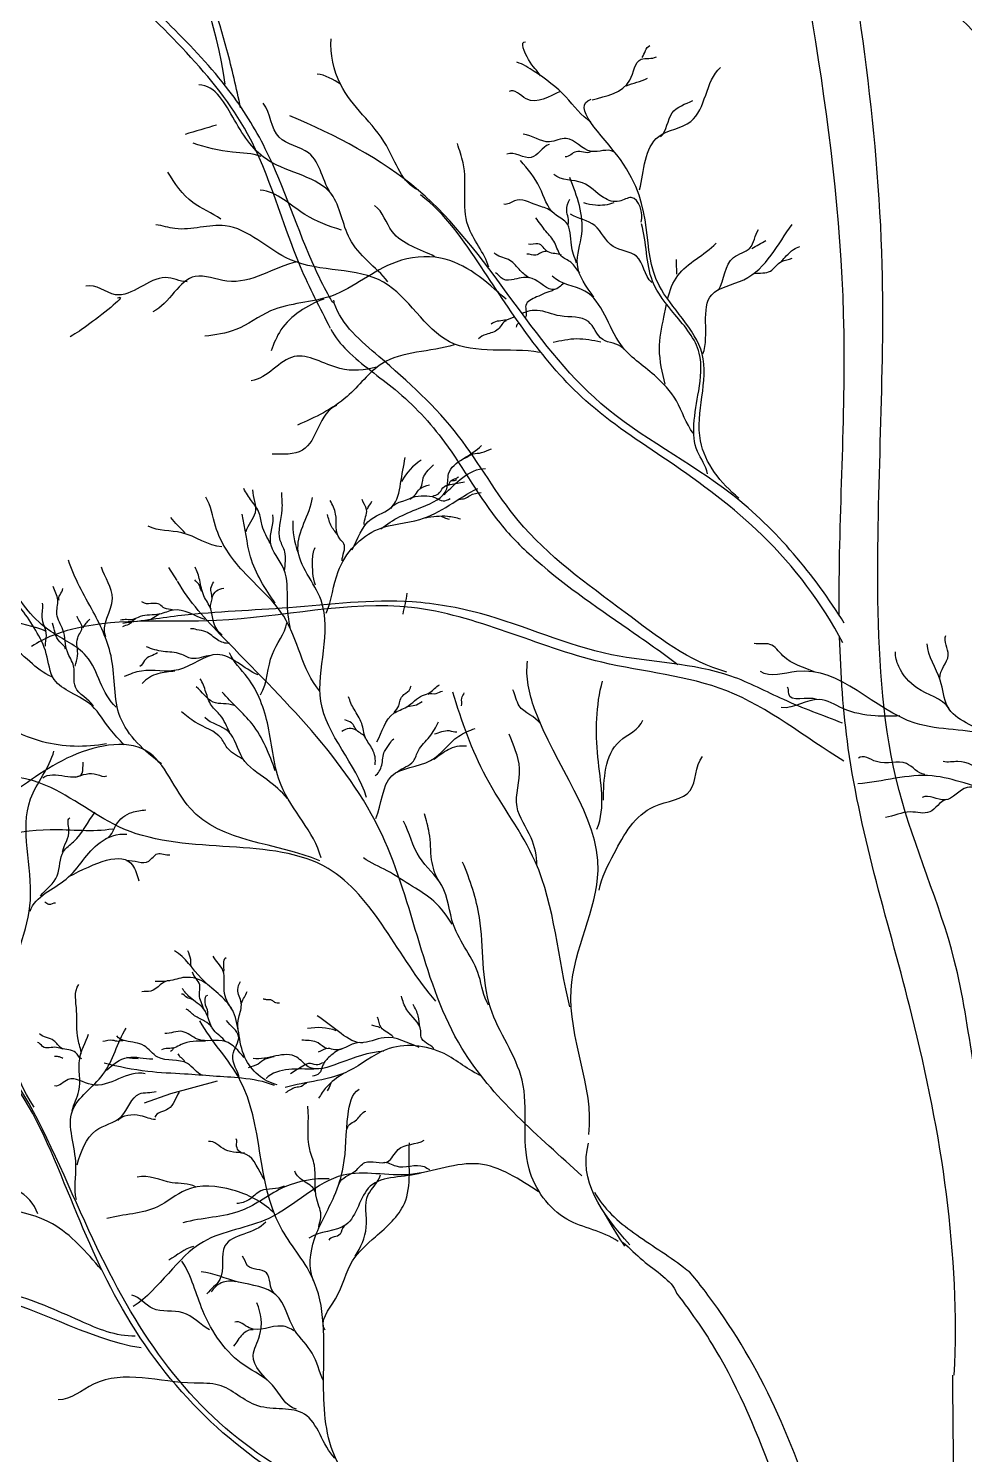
# Model space of a CAD drawing. Header units: millimetres. Extents: x 87938 to 265635, y 330093 to 434310.
# Drawn here: x 186372 to 187852, y 338105 to 340359 of the extents above; entities that cross this region are included whole.
import ezdxf

# ---------------------------------------------------------------- set-up
doc = ezdxf.new("R2010")
doc.units = ezdxf.units.MM

# ---------------------------------------------------------------- blocks, each defined once
blk = doc.blocks.new('A$C62A603CB')
for p, q in [((2963.1, 9873.1), (2972.5, 9868.1)), ((2972.5, 9868.1), (2980.8, 9865.9)), ((2366.7, 9727.6), (2347.5, 9756.5)), ((2307.1, 9639.6), (2292.8, 9636.6)), ((2327.7, 9652.3), (2307.1, 9639.6)), ((2883.5, 9442), (2907.3, 9446.6)), ((2907.3, 9446.6), (2919.8, 9454.2)), ((2351.6, 8568.2), (2291.6, 8547.3)), ((2456.5, 8597), (2351.6, 8568.2)), ((2709.8, 8582.4), (2705.2, 8575.2)), ((2713.3, 8592.5), (2709.8, 8582.4))]:
    blk.add_line(p, q)
for centre, radius, start, end in [((2986.4, 9890.9), 128, 122.3357, 151.9385), ((2806.3, 9853.9), 178.5, 177.3245, 200.4905), ((2684.1, 8589.7), 128, 70.9226, 100.5254)]:
    blk.add_arc(centre, radius, start, end)
for points, start_tangent, end_tangent in [([(2474.8, 10848), (2392.7, 11250.9), (2571, 11721), (2616.4, 12335.3), (2672.2, 12974.4), (2789.8, 13053.5), (2973.3, 13221.6)], (-0.10854, 0.994092), (0.691868, 0.722024)), ([(2713.1, 10296.7), (2645.2, 10435.8), (2525.5, 10736.3), (2223.5, 11085.8), (1933, 11562.6), (1765, 11912.7)], (-0.464863, 0.885383), (-0.946352, 0.323137)), ([(2912, 10609), (2839, 10709.5), (2735.3, 10848), (2714.1, 10951.1)], (-0.92691, 0.375285), (0.060244, 0.998184)), ([(3187.4, 10867.1), (3160.2, 10903.9), (3153.1, 10944.1)], (-0.543595, 0.839347), (0.994626, -0.103533)), ([(3417.1, 10908.9), (3434.3, 10935.5)], (0.526895, 0.849931), (0.921641, 0.388043)), ([(3301.1, 10762.4), (3244.6, 10819.4), (3173.1, 10877.1), (3133.5, 10897.9)], (-0.840989, 0.541052), (-0.958864, 0.283866)), ([(3303.9, 10812.9), (3389, 10857.5), (3414.8, 10904.8), (3448.8, 10910.2)], (0.959036, 0.283285), (0.853664, 0.520824)), ([(3410.9, 10610), (3454.1, 10730.2), (3526.3, 10764.2), (3594, 10886.2)], (0.226572, 0.973994), (0.748391, 0.663258)), ([(2735.3, 10848), (2682.4, 10871.1)], (-0.83124, 0.555914), (-0.996832, 0.079535)), ([(3380.5, 10844.3), (3428.8, 10861.7)], (0.91168, 0.410901), (0.89111, 0.453788)), ([(2842.6, 10402.3), (2756.2, 10499.1), (2715.3, 10599.6), (2573.6, 10675.3), (2496, 10767.2), (2415.7, 10846.7)], (-0.625156, 0.7805), (-0.999842, 0.017803)), ([(3231.3, 10831.5), (3154.8, 10815.2), (3116.1, 10831.8)], (-0.927061, -0.37491), (-0.848355, -0.529428)), ([(2716.4, 10598.2), (2663.4, 10692.9), (2596.9, 10728.3), (2560.9, 10805.5)], (-0.618034, 0.786151), (-0.607025, 0.794683)), ([(3635.2, 9913.7), (3548.4, 10042.9), (3552.2, 10239.4), (3454.9, 10393.8), (3367.6, 10677.9), (3301.6, 10814.5)], (-0.776758, 0.629799), (0.951289, 0.308301)), ([(3458.4, 10729.5), (3484.3, 10783.3), (3531.2, 10811.2)], (0.7514, 0.659847), (0.912263, 0.409604)), ([(3873.3, 9631.1), (3618.6, 9922.3), (3323.4, 10127.4), (2911.7, 10608.2), (2621.1, 10777)], (-0.531813, 0.846862), (-0.91861, 0.395166)), ([(3352.8, 10695.6), (3302, 10696.5), (3245, 10725.7), (3207.5, 10718.1), (3148.1, 10735.7)], (-0.865346, 0.501176), (-0.994038, 0.109038)), ([(2556.5, 10685.1), (2491.2, 10694.7), (2402.7, 10715.2)], (-0.946122, 0.32381), (-0.943359, 0.331773)), ([(3070.1, 10434.8), (3023.4, 10528.4), (3012.6, 10670.5), (2999.5, 10714)], (-0.261749, 0.965136), (-0.277945, 0.960597)), ([(3206.4, 10712.3), (3166.2, 10682.8), (3110.8, 10690.6)], (-0.934612, -0.355668), (-0.938618, -0.344958)), ([(3300.3, 10695.4), (3267.5, 10695.9), (3242.8, 10684.2)], (-0.867693, -0.497101), (-0.999135, 0.041583)), ([(2464.8, 10543.4), (2401.9, 10581.2), (2345.2, 10649.8)], (-0.798321, 0.602232), (-0.532478, 0.846444)), ([(3414.3, 10536.9), (3392.2, 10592.1), (3365.2, 10583.9), (3329.5, 10592.3), (3282.1, 10625.6), (3217, 10644.4)], (0.31611, 0.948722), (-0.749612, 0.661878)), ([(2737.7, 10518.6), (2655.2, 10554), (2554.3, 10608.9)], (-0.953639, 0.300953), (-0.996574, 0.082709)), ([(3870.1, 9586.4), (3688.1, 9829.5), (3475.4, 9997.4), (3289.4, 10133.4), (3053.2, 10435.6), (2915.8, 10598.7)], (-0.465803, 0.884889), (-0.795716, 0.60567)), ([(2948.7, 10458.7), (2852.1, 10515.5), (2812.5, 10574.3)], (-0.886948, 0.461869), (-0.819319, 0.573338)), ([(3210.1, 10562.6), (3179.6, 10574.8), (3128.1, 10585), (3104.5, 10577)], (-0.818511, 0.574491), (-0.974446, 0.224624)), ([(3249.6, 10531.3), (3246.4, 10563.3), (3253.1, 10588.7)], (0.293277, 0.956028), (0.5359, 0.844281)), ([(3352.6, 10580.4), (3311.1, 10575), (3285.2, 10580.1)], (-0.934005, -0.357259), (-0.959903, 0.280332)), ([(3184.9, 10242.6), (2981.9, 10266.5), (2832.7, 10401), (2622.4, 10451.8), (2474.6, 10528.7), (2361.6, 10522.1), (2318.5, 10530.6)], (-0.985053, 0.172249), (-0.993179, 0.116598)), ([(3276, 10421.6), (3255.7, 10446), (3234.1, 10460.4), (3219.4, 10490), (3199.5, 10516), (3176.3, 10546.4)], (-0.648978, 0.760807), (-0.633758, 0.773531)), ([(3438.4, 10400.4), (3403.6, 10459.6), (3351.2, 10481.9), (3309.5, 10528.9), (3254.7, 10554.7)], (-0.734326, 0.678796), (-0.85623, 0.516595)), ([(3564.4, 9968.7), (3541.5, 10019), (3533.7, 10079.6), (3544.4, 10156), (3545.8, 10240.9), (3490.8, 10328), (3440.2, 10403.4), (3415.4, 10532.7)], (-0.154232, 0.988035), (-0.275733, 0.961234)), ([(3554.1, 10239.1), (3573.8, 10372.8), (3646.1, 10406.7), (3755.7, 10531.5)], (0.346472, 0.93806), (0.604082, 0.796922)), ([(3589, 10383), (3623.2, 10457.1), (3660, 10478.2), (3679.3, 10520.3)], (0.541894, 0.840447), (0.550645, 0.83474)), ([(3160.8, 10411.2), (3138.7, 10430.5), (3114.7, 10452.4), (3082.2, 10467.4)], (-0.849336, 0.527852), (-0.633543, 0.773707)), ([(3199.9, 10470.3), (3176.4, 10462.4), (3156.4, 10464.7)], (-0.986744, 0.162282), (-0.999134, -0.041597)), ([(3234.4, 10462), (3204.4, 10469.4), (3181.4, 10488.1), (3159.9, 10486.8)], (-0.841822, 0.539756), (-0.917054, 0.398764)), ([(2637.6, 10447.2), (2478.8, 10403.4), (2407.4, 10414.2), (2311.8, 10333.9)], (-0.978857, -0.204544), (-0.896854, -0.442326)), ([(3670.1, 10420.7), (3706.4, 10426.1), (3731.2, 10448), (3755.7, 10455.3)], (0.984522, 0.175259), (0.873551, 0.486733)), ([(2389, 10401.8), (2339.8, 10411.4), (2226.9, 10372.9), (2160.5, 10392.3)], (-0.997468, 0.071118), (-0.969236, -0.246135)), ([(3127.8, 10407.4), (3102.7, 10407.6), (3085.2, 10422.1)], (-0.986287, -0.16504), (-0.913426, 0.407004)), ([(3532.1, 10060.2), (3494, 10133.1), (3444.3, 10190.9), (3368.4, 10260.3), (3287.3, 10381), (3213.3, 10415.1)], (-0.609061, 0.793124), (-0.693598, 0.720362)), ([(2231.8, 10365.5), (2169.4, 10307.5), (2125.2, 10277.9)], (0.928772, 0.370652), (-0.853501, -0.521091)), ([(2697.6, 10363.1), (2600.8, 10293.3), (2578.8, 10246.4)], (-0.933537, -0.358481), (-0.347975, -0.937504)), ([(3608.2, 9520.6), (3378.1, 9655.3), (3136.7, 9862.9), (3002, 10053.7), (2822.3, 10233.2), (2721.2, 10353.6)], (-0.965009, 0.262215), (-0.323031, 0.946388)), ([(3110.2, 10314.2), (3091.6, 10295.1), (3064.1, 10283.2), (3047.2, 10273.1)], (-0.953703, -0.300751), (-0.605799, -0.795618)), ([(2992.3, 10259.6), (2828.5, 10216.7), (2750.1, 10142.7), (2638.4, 10078.3)], (-0.955245, -0.295816), (-0.910261, -0.414036)), ([(2817.4, 10209.2), (2733.9, 10206.5), (2630.5, 10233.1), (2533.6, 10178.6)], (-0.962632, -0.270813), (-0.99245, -0.122647)), ([(2726.1, 10122.7), (2649.7, 10021.8), (2580.9, 10012.9)], (-0.925526, -0.378684), (-0.999936, 0.011329)), ([(2826.4, 9844.1), (2919.4, 9893.4), (2975.2, 9934.6), (2979.7, 9968.3), (3053.7, 10032.7)], (0.773039, 0.634358), (0.631365, 0.775486)), ([(3016.2, 10003.6), (3034.7, 10013.2), (3054.2, 10016.2), (3076.2, 10024.8)], (0.899583, 0.436751), (0.950951, 0.309342)), ([(2761.9, 9796.4), (2805, 9866.2), (2851.7, 9894.1), (2871.2, 9946.6), (2881.8, 10005.2)], (0.435888, 0.900001), (0.212543, 0.977152)), ([(2916.4, 9936.7), (2922.4, 9959), (2942.2, 9985.5), (2945.1, 9988.8)], (0.563637, 0.826022), (0.651405, 0.75873)), ([(2969.3, 9921.1), (3011.7, 9960.1), (3063, 9980.2)], (0.706321, 0.707891), (0.999503, -0.031522)), ([(2971.3, 9940.5), (2980.5, 9946), (2984.4, 9952.3), (2995.6, 9957.9), (3002.3, 9961.8)], (0.8987, 0.438565), (0.808129, 0.589005)), ([(2986.9, 9953.5), (2992.6, 9953.3), (2998.1, 9955.5)], (0.991804, 0.127771), (0.971245, 0.238084)), ([(2577.1, 9810.8), (2558.3, 9850.7), (2551.7, 9879.6), (2534.4, 9907.4), (2517.1, 9935.3)], (-0.45346, 0.891277), (-0.417959, 0.908466)), ([(2522.2, 9838), (2543.2, 9880.9), (2537.3, 9932.2)], (0.227401, 0.973801), (-0.051839, 0.998655)), ([(2609, 9749.4), (2609.6, 9792.1), (2599.5, 9818), (2603.7, 9887.4), (2602.6, 9926.3)], (0.08386, 0.996478), (-0.062725, 0.998031)), ([(2702.8, 9653.7), (2730.2, 9747.6), (2820.9, 9843.6), (2914.5, 9865.3), (3045.5, 9935.6)], (0.416409, 0.909177), (0.894221, 0.447625)), ([(2849.4, 9890.4), (2905.1, 9921.5), (2914.3, 9934.6), (2936.6, 9943.4)], (0.458682, 0.8886), (0.945241, 0.326373)), ([(2892.1, 9911.3), (2917.8, 9918.3), (2942.4, 9916.8), (2950.3, 9913.9), (2967.1, 9907.1), (2982.9, 9912.5)], (0.731171, 0.682195), (0.900531, 0.434791)), ([(2944.1, 9918.2), (2956.4, 9923), (2966.7, 9936.8), (2983.3, 9944.1), (3015.5, 9950)], (0.910275, 0.414004), (0.986534, 0.163559)), ([(3003, 9910.2), (3016.5, 9912.7), (3027.9, 9919.6), (3052.8, 9926.5)], (0.918796, 0.394733), (0.966665, 0.256043)), ([(2688.2, 9478.1), (2607.1, 9646.9), (2515.3, 9748.3), (2453, 9850.1), (2431, 9915.7)], (-0.641201, 0.767373), (-0.52074, 0.853715)), ([(2794.4, 9237.3), (2691.2, 9454.7), (2691.5, 9682.7), (2639.4, 9800.2), (2672.4, 9915)], (-0.296083, 0.955162), (0.163135, 0.986604)), ([(2739.1, 9771.9), (2743.1, 9810.3), (2733.8, 9821.3), (2724.4, 9877.5), (2712.3, 9908.2)], (-0.016993, 0.999856), (-0.467167, 0.884169)), ([(2788.5, 9853.6), (2794.3, 9887.6), (2784, 9910.3)], (0.00319, 0.999995), (-0.343123, 0.93929)), ([(2796.5, 9888.5), (2806, 9906.3)], (0.072661, 0.997357), (0.205394, 0.978679)), ([(2384.9, 9834.4), (2352.4, 9870)], (-0.678131, 0.734941), (-0.57088, 0.821033)), ([(2588.1, 9676.5), (2532.2, 9780.9), (2513, 9877.4)], (-0.580278, 0.814418), (-0.251012, 0.967984)), ([(2622.8, 9617.8), (2615.4, 9681), (2607.4, 9753.4), (2577.4, 9814), (2582.9, 9876.1)], (-0.237591, 0.971365), (-0.146347, 0.989233)), ([(2730.1, 9827.5), (2715.1, 9849.6), (2705.8, 9876.4)], (-0.492736, 0.870179), (-0.292477, 0.956272)), ([(2467.6, 9803.8), (2377.2, 9835.2), (2300.8, 9849.8)], (-0.998774, 0.049505), (-0.89305, 0.449957)), ([(2678.6, 9716.8), (2672.4, 9772.6), (2678.3, 9801.7)], (-0.303481, 0.952837), (0.507391, 0.861716)), ([(2246.5, 9356.5), (2214.9, 9391.5), (2174.4, 9444.2), (2126.6, 9474.5), (2089, 9503.8), (2070.9, 9562.1), (2047, 9614.9), (2015.7, 9661.4), (1955.8, 9755.6), (1950.9, 9776.5)], (-0.661723, 0.749748), (-0.365373, 0.930861)), ([(2330.8, 9313.6), (2237.8, 9419.1), (2218.5, 9550.4), (2176.8, 9656.7), (2121.2, 9773.7)], (-0.797917, 0.602767), (-0.285279, 0.958445)), ([(2205.5, 9600.1), (2220.1, 9686.6), (2195.4, 9757.7)], (-0.420294, 0.907388), (-0.303048, 0.952975)), ([(2083.3, 9509.8), (2033.8, 9544.3), (1982.4, 9587.9), (1938.3, 9629.4), (1911.6, 9689.2), (1883.8, 9730.6)], (-0.924546, 0.381071), (-0.29557, 0.955321)), ([(3280.8, 8382.8), (3009.6, 8671.1), (2829.2, 9153), (2469.6, 9599.6), (2367.3, 9726.1)], (-0.737015, 0.675876), (-0.493181, 0.869927)), ([(2421.9, 9703.3), (2415.7, 9719.1), (2406.4, 9728.9)], (-0.631076, 0.775721), (-0.484711, 0.874674)), ([(2468.2, 9604), (2448.5, 9633.8), (2442.2, 9663.6), (2426.6, 9693.1), (2417.4, 9728.5), (2407.3, 9757.4)], (-0.800625, 0.599166), (-0.441407, 0.897307)), ([(2229, 9441.5), (2161.1, 9556.9), (2081, 9612.6), (1991.8, 9716.5)], (-0.756093, 0.654464), (-0.462235, 0.886757)), ([(2177.9, 9443.9), (2136.6, 9486.6), (2132.6, 9534), (2118.5, 9566.1), (2108.6, 9616.1), (2094.7, 9651.5), (2096.9, 9683.5), (2086.7, 9713.8)], (-0.550275, 0.834984), (-0.285141, 0.958486)), ([(2100.3, 9683.2), (2108.1, 9709.1)], (-0.658412, 0.752657), (0.024069, 0.99971)), ([(2443.3, 9662.7), (2445.4, 9686.4), (2442.7, 9710.2), (2449.1, 9724.8)], (-0.618353, 0.7859), (0.43824, 0.898858)), ([(2445.5, 9689.2), (2455.2, 9704.3), (2471.6, 9710.2)], (0.31747, 0.948268), (0.966374, 0.257142)), ([(2876.7, 9651.6), (2885.6, 9698.9)], (0.191635, 0.981466), (0.055161, 0.998477)), ([(3872.1, 9319.6), (3607.6, 9478.3), (3325.4, 9542.9), (2896.1, 9666.4), (2455.1, 9636.9), (2137.7, 9619.3), (2037.7, 9578.2)], (-0.854337, 0.519719), (-0.822061, -0.5694)), ([(2069.1, 9579.3), (2071.3, 9603.1), (2061.4, 9645), (2062.2, 9676.3)], (-0.073136, 0.997322), (-0.263009, 0.964793)), ([(2430.1, 9639.5), (2357.9, 9660.7), (2326.3, 9651.3), (2282.6, 9645.9), (2266, 9639.4), (2238.7, 9637.6)], (-0.957761, 0.287566), (-0.935804, -0.352521)), ([(3869, 9405.4), (3736.5, 9458.4), (3617.3, 9511.4), (3347.8, 9559.9), (3051.9, 9652.6), (2897.2, 9679.1), (2618.9, 9665.9), (2376, 9648.3), (2243.5, 9630.6)], (-0.930372, 0.366618), (-0.991801, -0.127791)), ([(2356.2, 9661.5), (2338.1, 9665.1), (2327, 9672.9), (2312.3, 9675.8), (2292.7, 9676.2), (2286.8, 9679.3)], (-0.976071, 0.217453), (-0.990006, 0.141029)), ([(2071.6, 9612.2), (1982.4, 9641.7)], (-0.914093, 0.405505), (-0.903123, 0.429383)), ([(2114.3, 9572.6), (2101.4, 9588.8), (2084.7, 9631.2)], (-0.132686, 0.991158), (-0.351755, 0.936092)), ([(2136, 9533.8), (2141.6, 9557.2), (2141.8, 9598.1), (2151.6, 9623.2), (2140.8, 9646.8)], (0.16605, 0.986117), (-0.19031, 0.981724)), ([(2154.2, 9620.9), (2169.6, 9640)], (0.497394, 0.867525), (0.805766, 0.592233)), ([(2271.7, 9639.1), (2257.2, 9628), (2243.3, 9622.5)], (-0.999932, 0.011641), (-0.679195, -0.733958)), ([(2554.5, 9469.6), (2581.5, 9561.4), (2614, 9632)], (0.539801, 0.841793), (0.152413, 0.988317)), ([(2484.9, 9585.7), (2457.8, 9593.1), (2431.5, 9611.7), (2410.9, 9616.4), (2396.8, 9618.3)], (-0.995012, -0.099757), (-0.971071, -0.23879)), ([(4089.4, 9507.1), (4107.9, 9559), (4102.4, 9603.6)], (-0.131505, 0.991316), (0.41395, 0.910299)), ([(2442.8, 9558.2), (2399, 9551.4), (2374.2, 9561.4), (2334.9, 9567), (2297.1, 9577.6)], (-0.998964, -0.04551), (-0.933471, 0.358653)), ([(2691.5, 9100.8), (2601.2, 9264.9), (2572, 9398.5), (2525.3, 9508.3), (2484.6, 9564.3)], (-0.252253, 0.967661), (-0.392504, 0.91975)), ([(3807.2, 9520.1), (3734.8, 9557.2), (3705, 9583.2), (3669.8, 9585)], (-0.911441, 0.411432), (-0.982887, 0.184207)), ([(4109.8, 9438.4), (4037.4, 9484.8), (3996.5, 9533.1), (3989.1, 9566.5)], (-0.569384, 0.822072), (0.114675, 0.993403)), ([(4202.5, 9376.3), (4106.5, 9442.9), (4090.1, 9502.1), (4060.4, 9584.3)], (-0.830069, 0.557661), (-0.034477, 0.999405)), ([(2549.4, 9514.2), (2457.3, 9560.3), (2369.5, 9525.8), (2285.7, 9523), (2246.7, 9510.5)], (-0.925379, 0.379044), (-0.919479, -0.393138)), ([(2322.1, 9564.2), (2292.8, 9546.9), (2281.9, 9533.3)], (-0.83407, -0.551659), (-0.909248, -0.416255)), ([(3296.5, 8476.7), (3256.2, 8803), (3317.1, 9072.6), (3173.9, 9437.4), (3158, 9545.2)], (0.114288, 0.993448), (0.140104, 0.990137)), ([(4715.5, 8846), (4610.6, 9079.1), (4424, 9195.6), (4202.5, 9376.2), (4033.5, 9405.3), (3765.3, 9521.9), (3683.7, 9521.9)], (-0.351262, 0.936277), (-0.840407, 0.541956)), ([(2361.6, 9522.8), (2323.2, 9517), (2287.6, 9494.9)], (-0.992785, -0.119908), (-0.635843, -0.771818)), ([(2485.2, 9384.5), (2463.7, 9423), (2444, 9445.1), (2431.3, 9475.4), (2418.7, 9505.6)], (-0.462157, 0.886798), (-0.49677, 0.867883)), ([(3314.5, 9165.6), (3316.7, 9328.4), (3327.1, 9500.4)], (0.384468, 0.923138), (0.25341, 0.967359)), ([(2206.7, 9358.5), (2062.6, 9363.2), (1973, 9402.3), (1781.4, 9478.9), (1704.1, 9445.4), (1533.6, 9484.9)], (-0.983522, -0.180786), (-0.999609, 0.02796)), ([(2494.9, 9445), (2447.8, 9452.8), (2409.5, 9487.4)], (-0.924788, 0.380483), (-0.782834, 0.62223)), ([(2588.1, 9297.6), (2535.6, 9403.6), (2468.3, 9475.3)], (-0.325934, 0.945392), (-0.642185, 0.76655)), ([(2817.2, 9362.9), (2855.6, 9427.6), (2885.3, 9442.2), (2920.9, 9468), (2937.5, 9474.5), (2958.8, 9491.7)], (0.506435, 0.862278), (0.925742, 0.378156)), ([(2856.4, 9429.3), (2867.2, 9444.3), (2870.1, 9457.5), (2878.8, 9469.7), (2892.9, 9483.3), (2895.2, 9489.6)], (0.567548, 0.82334), (0.629748, 0.7768)), ([(2933.6, 9470.4), (2951.7, 9472.1), (2965.7, 9477.6)], (0.725037, 0.68871), (0.997109, -0.07599)), ([(3253.6, 8764.4), (3175.1, 9092.9), (3064.4, 9283.3), (2988.9, 9475.6)], (-0.248349, 0.968671), (-0.291856, 0.956462)), ([(3008.9, 9444.7), (3009.3, 9461.6), (3014.6, 9474)], (0.327402, 0.944885), (0.156007, 0.987756)), ([(3187.3, 9404.2), (3139, 9444.5), (3124.8, 9480.4)], (-0.580411, 0.814324), (-0.475687, 0.879615)), ([(3810.9, 9458.8), (3747.7, 9471.8), (3744, 9486.7)], (-0.92103, 0.389492), (-0.920645, 0.3904)), ([(2813.4, 9311), (2807.6, 9346.3), (2791.9, 9372.4), (2783.3, 9404.6), (2765.9, 9436.8), (2753.7, 9464.9)], (0.179295, 0.983795), (-0.286816, 0.957986)), ([(3998.4, 9421.7), (3942.7, 9421.7), (3870.3, 9438.4), (3816.4, 9458.8), (3731, 9440.3)], (-0.999237, -0.03906), (-0.992802, 0.119764)), ([(2516.7, 9322.8), (2481.6, 9347.1), (2466.4, 9370.5), (2407.5, 9407.3), (2376.4, 9430.8)], (-0.859877, 0.510501), (-0.776003, 0.630729)), ([(2615.8, 9235.2), (2568.7, 9277.9), (2514.3, 9326.5), (2482.4, 9386.2), (2428.7, 9417.7)], (-0.652732, 0.757589), (-0.720273, 0.693691)), ([(2791.8, 9371), (2774.1, 9386.9), (2759.9, 9406.2), (2745.3, 9412.5)], (-0.081332, 0.996687), (-0.932656, 0.360766)), ([(2863.1, 9294.7), (2899.9, 9319.5), (2911.3, 9343.7), (2936.3, 9374.5), (2956.8, 9408.1)], (0.763202, 0.64616), (0.440275, 0.897863)), ([(3329.2, 9231.6), (3366, 9364.6), (3418.6, 9411.9)], (0.019094, 0.999818), (0.365291, 0.930893)), ([(2772.1, 9388.9), (2754.7, 9393.4), (2738.6, 9386.5)], (-0.877741, 0.479135), (-0.88327, -0.468864)), ([(2814.9, 9190), (2851.1, 9286.4), (2938.9, 9320.8), (3002.3, 9375.8), (3039.3, 9393.1)], (0.420473, 0.907305), (0.941405, 0.337279)), ([(2947.6, 9381.3), (2980.8, 9388.4), (2998, 9386)], (0.986629, 0.162985), (0.94963, 0.313374)), ([(3179, 9084.7), (3166, 9146.3), (3134.1, 9216.3), (3140, 9303.2), (3116.3, 9380.7)], (-0.017584, 0.999845), (-0.332527, 0.943094)), ([(2688.5, 9094.2), (2395.8, 9213.2), (2297.1, 9342.4), (2117.6, 9325.9), (1963.5, 9229.4), (1744.1, 9131.3), (1567.1, 9031.8)], (-0.916749, 0.399465), (-0.952133, -0.305685)), ([(2043.5, 8537.8), (1985.2, 8802.8), (2035, 9005.5), (2035.6, 9234.3), (2088.2, 9342.4)], (-0.55882, 0.829289), (0.257308, 0.966329)), ([(2813.6, 9286.2), (2828.4, 9310.2), (2835, 9341.6), (2846.9, 9359.1), (2856, 9370)], (0.797206, 0.603708), (0.874231, 0.485511)), ([(2946.8, 9324), (2978.8, 9345.9), (3020, 9353.9)], (0.809281, 0.587422), (0.991085, -0.133231)), ([(2951, 8777.1), (2707.3, 9077.2), (2246.4, 9166.1), (2069.7, 9264.7), (1528.4, 9268.2), (1332.6, 9293.2), (1160.9, 9225.8)], (-0.655567, 0.755137), (-0.960341, -0.27883)), ([(2063, 9281.7), (2152, 9292.1), (2154.3, 9317.4)], (0.754402, 0.656412), (0.129295, 0.991606)), ([(3319.9, 9027.8), (3353.4, 9111.2), (3444.2, 9217.2), (3525.3, 9253.2), (3552.9, 9330.2)], (0.162834, 0.986654), (0.617526, 0.78655)), ([(4055, 9289.2), (4013.4, 9314), (3945.8, 9318.5), (3905.2, 9326.4)], (-0.990123, 0.140204), (-0.779224, -0.626745)), ([(4301.7, 9252.1), (4228.5, 9269), (4191.3, 9293.7), (4129.4, 9318.5), (4096.7, 9318.5)], (-0.995446, -0.095329), (-0.972674, 0.232176)), ([(2137.5, 9283), (2185.2, 9289.7), (2207.4, 9286.1)], (0.926619, 0.376002), (0.899723, 0.436461)), ([(4413.2, 9202.4), (4337.3, 9246.3), (4243.5, 9250.3), (4143.7, 9270.2), (4071.9, 9286.2), (3904.2, 9268.2)], (-0.984441, 0.175714), (-0.997202, -0.074758)), ([(4198.1, 9255.4), (4150.8, 9259.9), (4100.1, 9231.8), (4049.4, 9237.4)], (-0.996481, -0.083825), (-0.868962, -0.494878)), ([(4103.5, 9232.9), (4066.3, 9204.8), (4022.4, 9204.8), (3966.1, 9192.4)], (-0.966733, -0.255786), (-0.989853, -0.142097)), ([(2058.1, 9015.7), (2095.6, 9060.7), (2109.6, 9115.7), (2132.3, 9137.3), (2181.5, 9204.3)], (0.670073, 0.742295), (0.62362, 0.781728)), ([(2107.7, 9114), (2121.9, 9164.6), (2124.2, 9191.5)], (0.166504, 0.986041), (0.831222, 0.55594)), ([(2205.5, 9145.1), (2228.3, 9174.6), (2263.9, 9203.8), (2295.8, 9209.4)], (0.976114, 0.217258), (0.993631, 0.112687)), ([(3070, 8768.7), (3048.1, 8834.9), (2990.7, 8949.5), (2964, 9038.8), (2914, 9102.4), (2877.9, 9183.8)], (-0.561478, 0.827491), (-0.448423, 0.893821)), ([(2958.4, 9047.5), (2941.1, 9096.9), (2936, 9157.2), (2925.2, 9200.7)], (-0.525563, 0.850754), (-0.206881, 0.978366)), ([(2221.2, 9166.1), (2079.9, 9164.3), (1853.8, 9075.5), (1794.1, 8983), (1681.5, 8927.3)], (-0.986833, -0.16174), (-0.939446, -0.342698)), ([(2034.4, 8980.7), (2115.9, 9053.3), (2192.5, 9135.9), (2252.7, 9154.3)], (0.307432, 0.95157), (0.990888, -0.134686)), ([(2251.8, 9094.9), (2302.4, 9093.6), (2321.8, 9110.5), (2350.3, 9108.2)], (0.989129, 0.147052), (0.985174, 0.171559)), ([(2987.9, 8951.1), (2946.5, 9003.3), (2898.2, 9036.4), (2840.6, 9071.9), (2787.5, 9101)], (-0.545041, 0.83841), (-0.809424, 0.587224)), ([(3362.3, 8234.8), (3246.6, 8285.1), (3161.4, 8399), (3145.6, 8599), (3074.1, 8762.4), (3049.3, 8966.2), (3011.3, 9091.2)], (-0.815072, 0.57936), (-0.391577, 0.920145)), ([(2091.9, 8998.6), (2076.6, 8995.7), (2067.5, 9001.1)], (-0.947543, 0.319627), (-0.947374, 0.320129)), ([(2592.5, 8588.5), (2519.6, 8650), (2490.6, 8758.8), (2421.2, 8828.5), (2360.2, 8890.9)], (-0.974929, 0.222517), (-0.874521, 0.484988)), ([(2399.2, 8855.3), (2397, 8871.6), (2390.9, 8891.4)], (-0.550071, 0.835118), (-0.303321, 0.952889)), ([(2493.2, 8754.6), (2473.3, 8794.8), (2469.8, 8847), (2447.6, 8879.3)], (-0.537159, 0.843481), (-0.475633, 0.879644)), ([(2472, 8844.3), (2477.1, 8876)], (0.165394, 0.986228), (0.870607, 0.491979)), ([(2350.1, 8823.4), (2307, 8800.2), (2286.9, 8798.5)], (-0.988206, 0.153132), (-0.983845, -0.179022)), ([(2431.3, 8817.5), (2384.4, 8831.1), (2347, 8823.1), (2317, 8821.6)], (-0.810329, 0.585975), (-0.999859, -0.016767)), ([(2427, 8759.5), (2417, 8792.3), (2417.4, 8814.3), (2401.1, 8843)], (-0.359031, 0.933325), (-0.251279, 0.967915)), ([(3085.3, 7081.4), (2938.2, 7465.3), (2535.3, 7766.1), (2167, 8259.9), (1776.7, 8769.1), (1635.1, 8772.5), (1390, 8815.8)], (-0.44236, 0.896838), (-0.9714, 0.237451)), ([(2149.7, 8657.8), (2142.6, 8691), (2139.5, 8755.5), (2144.1, 8815.1)], (-0.030446, 0.999536), (0.573131, 0.819464)), ([(2401.6, 8780.5), (2388.3, 8785.7), (2376.3, 8793.6)], (-0.785991, 0.618238), (-0.996477, -0.083864)), ([(2475.7, 8686.1), (2449.2, 8711.7), (2426.7, 8759.5), (2395.5, 8785.9), (2377.6, 8806.3)], (-0.586929, 0.809638), (-0.64064, 0.767842)), ([(2436.2, 8740.1), (2435.9, 8752.3), (2429.5, 8775.6), (2435.4, 8791.1)], (-0.067951, 0.997689), (0.996473, -0.083913)), ([(2504.1, 8714.1), (2505.7, 8740.4), (2511.2, 8773.2), (2503.3, 8804.1), (2509.3, 8821.8)], (-0.129621, 0.991564), (0.453651, 0.89118)), ([(2512, 8773.2), (2518.3, 8786.6), (2524.8, 8799.1)], (0.188598, 0.982054), (0.44921, 0.893426)), ([(2445, 8718.4), (2428.6, 8732.2), (2406, 8744.6), (2387.1, 8759.7)], (-0.578352, 0.815787), (-0.842685, 0.538407)), ([(2597.5, 8772.6), (2586.9, 8774.6), (2581, 8779.3), (2568.6, 8780.7), (2561, 8782.1)], (-0.994533, 0.104424), (-0.960933, 0.27678)), ([(2946.3, 8670.6), (2917.3, 8696.1), (2916.6, 8710.5), (2885.3, 8758), (2873.2, 8788.8)], (-0.667669, 0.744458), (-0.258997, 0.965878)), ([(2915.1, 8717.6), (2911.1, 8744), (2899.7, 8770)], (-0.230738, 0.973016), (-0.436091, 0.899902)), ([(2874.7, 7551.2), (2718, 7760.5), (2697.3, 7935.4), (2671.6, 8153.9), (2599.7, 8267.8), (2508.1, 8600.1), (2418, 8733.1)], (-0.64331, 0.765606), (-0.474471, 0.880271)), ([(2507.5, 8601.7), (2492.4, 8655.7), (2505.3, 8698.6), (2478, 8733.6)], (-0.165289, 0.986245), (-0.57372, 0.819052)), ([(2912.9, 8673.1), (2834, 8695), (2780.7, 8683.6), (2730.7, 8708.9), (2683, 8744.6)], (-0.93171, 0.363204), (-0.820476, 0.571681)), ([(2854.6, 8696.9), (2827.2, 8718), (2819.3, 8741.6)], (-0.682558, 0.730831), (-0.387416, 0.921905)), ([(2150.9, 8647.5), (2137, 8661.4), (2105.2, 8671.5), (2088.1, 8688.2), (2055.8, 8703.7)], (-0.983969, 0.178338), (-0.66446, 0.747323)), ([(2139, 8329.3), (2138, 8407.3), (2129.9, 8530), (2198.8, 8611.8), (2251.5, 8716.3)], (-0.267422, 0.963579), (0.549291, 0.835631)), ([(2129.3, 8529.5), (2144.5, 8574.7), (2146.3, 8646.9), (2166.4, 8702.9)], (0.177683, 0.984088), (0.339932, 0.94045)), ([(2424, 8609.9), (2389.8, 8636.7), (2322.5, 8650.9), (2291.6, 8676.9), (2250, 8687.7), (2230.4, 8699.3)], (-0.952025, 0.30602), (-0.451108, 0.892469)), ([(2517.8, 8650.5), (2475.2, 8686.4), (2412.6, 8691.4), (2378.1, 8708.9), (2338.3, 8704.2)], (-0.677819, 0.735228), (-0.999951, 0.009883)), ([(2825, 8717.1), (2805.9, 8723.6)], (-0.731686, 0.681642), (-0.816275, 0.577663)), ([(2108.1, 8669.3), (2094.2, 8673.1), (2062.5, 8675), (2050.9, 8684.1)], (-0.970224, 0.242211), (-0.999826, 0.018674)), ([(2246.9, 8688.3), (2233.3, 8686.5), (2220.8, 8688.9), (2198.6, 8686.4)], (-0.995376, 0.096054), (-0.996477, -0.083864)), ([(2430.5, 8687), (2375.5, 8679.5), (2360.8, 8672.4), (2331.1, 8667.7)], (-0.999453, 0.033075), (-0.906186, -0.422878)), ([(2359.8, 8671.9), (2351.5, 8663.7)], (-0.999999, -0.001336), (-0.999349, 0.036067)), ([(2833.2, 8664.2), (2731.6, 8637.1), (2662.6, 8629.3), (2636.4, 8651), (2538.3, 8647.8)], (-0.998147, -0.060851), (-0.990297, 0.138966)), ([(3053.4, 8608.7), (2969.4, 8658.9), (2837.6, 8667.6), (2754.3, 8619.8), (2610.4, 8582.2)], (-0.923674, 0.38318), (-0.959954, -0.280159)), ([(2704.3, 8670.9), (2684.7, 8683.1), (2652.2, 8689.1), (2647.9, 8689.5)], (-0.975029, 0.222079), (-0.993589, 0.113052)), ([(2739.4, 8668.7), (2715.8, 8656.5), (2698.7, 8638.6), (2695, 8631.1), (2687.3, 8614.6), (2672, 8607.8)], (-0.999996, 0.002693), (-0.955849, -0.293859)), ([(2784.9, 8682.5), (2722.9, 8667.4), (2707.2, 8670.8), (2684.9, 8662)], (-0.940663, 0.339342), (-0.914873, -0.403742)), ([(2586, 8586.9), (2512.1, 8603.5), (2447.6, 8608.2), (2383.2, 8612.9), (2300.1, 8618.6), (2201.5, 8637.2)], (-0.925186, 0.379513), (-0.974275, 0.225363)), ([(2206.9, 8621.8), (2254.8, 8650.5), (2311.3, 8647.5)], (0.751799, 0.659392), (0.99848, 0.055112)), ([(2278.6, 8647.5), (2265.3, 8648.2), (2251.8, 8650.2)], (-0.987025, 0.160565), (-0.979912, 0.19943)), ([(2385.3, 8639.2), (2381.1, 8645), (2371.4, 8653.7), (2368.4, 8658.3)], (-0.905555, 0.424228), (-0.917287, 0.398228)), ([(2585.6, 8652), (2565.6, 8646.5), (2549.2, 8635.4), (2527.2, 8626.8)], (-0.956486, -0.291777), (-0.907473, -0.42011)), ([(2696.6, 8638.4), (2684.3, 8633.6), (2667.3, 8636.7), (2650.2, 8630.7), (2622.6, 8613.2)], (-0.948851, -0.315723), (-0.83439, -0.551174)), ([(2294.1, 8613.1), (2172.9, 8588.9), (2120.2, 8600.4), (2089.5, 8585.9)], (-0.962729, 0.270467), (-0.983269, 0.182159)), ([(2676.2, 8623.4), (2618.5, 8623.2), (2567.2, 8603)], (-0.999261, 0.038432), (-0.711199, -0.702991)), ([(2140.4, 8408.2), (2183.1, 8485.7), (2240.5, 8517.3), (2281.1, 8568.2), (2319, 8573.5)], (0.317309, 0.948322), (0.952462, 0.304657)), ([(2371.2, 8571.8), (2346.5, 8534), (2316.3, 8515.6)], (-0.599441, -0.800419), (-0.236984, -0.971513)), ([(2658.8, 8592.5), (2647.2, 8585.1), (2634.2, 8582.5), (2611.2, 8570.6)], (-0.941988, -0.335646), (-0.882737, -0.469868)), ([(2674.5, 8145.8), (2676.8, 8240.8), (2721.4, 8337.4), (2741.6, 8402.9), (2752.4, 8521.4), (2777.7, 8578.8)], (-0.398397, 0.917213), (0.855814, 0.517283)), ([(2686.4, 8267.6), (2691, 8289), (2681.6, 8330.2), (2676.3, 8407.4), (2665.9, 8442.1), (2661.9, 8540.1)], (0.015427, 0.999881), (-0.104707, 0.994503)), ([(2232.4, 8508.1), (2283, 8519.4), (2317.4, 8510.7)], (0.642245, 0.766499), (0.999696, -0.024645)), ([(2751, 8490.2), (2771.7, 8509.8), (2792.4, 8529.4)], (0.060796, 0.99815), (0.940918, 0.338634)), ([(2563.1, 8375.3), (2522.6, 8431.5), (2475.2, 8441.6), (2436.9, 8460.4)], (-0.553274, 0.832999), (-0.971756, -0.235987)), ([(2518.3, 8434.6), (2500.8, 8449.9), (2499.6, 8466.3)], (-0.894983, -0.4461), (-0.59281, 0.805342)), ([(2700.9, 8034.3), (2723.8, 8104.9), (2762.8, 8191.1), (2814.3, 8245.3), (2879.6, 8320.2), (2890.9, 8457.3)], (-0.584473, 0.811413), (0.055284, 0.998471)), ([(2732.6, 8365.1), (2769.1, 8394.1), (2790.4, 8412.9), (2841.2, 8414.6), (2865.8, 8442.3), (2924.4, 8463.2)], (0.290628, 0.956836), (0.865974, 0.50009)), ([(3182.8, 8347), (3047.4, 8409.8), (2893.4, 8386.2), (2741.2, 8384.4), (2573.8, 8287), (2425.8, 8234.3), (2267.2, 8087.7)], (-0.843348, 0.537368), (-0.841192, -0.540737)), ([(2832.3, 8413.4), (2860.3, 8405.2), (2924.4, 8403.7), (2936.2, 8397.4)], (0.980564, 0.1962), (0.916222, -0.40067)), ([(2285.2, 7994.2), (1917, 8114.6), (1625.3, 8145), (1483.5, 8222.7), (1254.2, 8339.7), (1023.2, 8382.5)], (-0.987815, 0.155633), (-0.994971, -0.100168)), ([(2051.5, 8296.8), (2003.8, 8350), (1903.5, 8377), (1882.5, 8398.9)], (-0.292417, 0.956291), (-0.837109, 0.547036)), ([(2407.7, 8358.2), (2355.1, 8367.5), (2276.2, 8380)], (-0.873395, 0.487012), (-0.965929, -0.258807)), ([(2709.5, 8376.3), (2609.5, 8357.9), (2511.5, 8304.5), (2379.6, 8276.6)], (-0.999346, 0.036149), (-0.959091, -0.283096)), ([(2678.3, 8346.6), (2655.8, 8368.9), (2632.3, 8393.6)], (-0.250044, 0.968234), (-0.249608, 0.968347)), ([(2918.4, 8389.9), (2802.4, 8359.3), (2747.4, 8272.2), (2663.8, 8242.4)], (-0.948852, -0.315722), (-0.822309, -0.569041)), ([(2768.4, 8201.5), (2793.7, 8266.9), (2798.2, 8340.8), (2825.7, 8384.9)], (0.540444, 0.84138), (0.239214, 0.970967)), ([(2272, 8020.9), (2147.1, 8055.4), (1986.3, 8117), (1871.4, 8132.9), (1706.7, 8139.6), (1574, 8176.9), (1424.5, 8274.9), (1266.4, 8341.5)], (-0.999596, -0.028416), (-0.972827, 0.231532)), ([(2583.2, 8301.1), (2492.1, 8350.9), (2386.4, 8350.9), (2322.1, 8312.9), (2207.9, 8286.6)], (-0.727234, 0.686389), (-0.965865, -0.259045)), ([(2607.8, 8360), (2555.7, 8349), (2528.4, 8328.9), (2501.1, 8320.5)], (-0.836393, -0.54813), (-0.996792, -0.080037)), ([(2566.4, 8278.5), (2474.5, 8224.6), (2462.6, 8148.5), (2433.6, 8116.4)], (-0.639007, -0.769201), (-0.607563, -0.794271)), ([(2743.8, 8269), (2734.6, 8251), (2709.2, 8237.4)], (-0.926456, -0.376404), (-0.297839, -0.954616)), ([(2403.5, 8223.5), (2347.3, 8192.5)], (-0.972948, -0.231023), (-0.864243, -0.503075)), ([(3373.6, 8232.5), (3418.2, 8192.2), (3464.1, 8155.9), (3494.6, 8118.3)], (0.766351, -0.642422), (0.359897, -0.932992)), ([(2635.8, 7856.4), (2581.5, 7910.5), (2519.2, 7954.3), (2424.6, 8078), (2377.1, 8190.1)], (-0.978775, 0.204939), (-0.557291, 0.830317)), ([(2586.6, 8117.3), (2568.3, 8164.1), (2525.5, 8180.1), (2513.9, 8201.3)], (-0.818967, 0.573841), (-0.704876, 0.70933)), ([(2696.9, 7920.4), (2671.5, 7982.3), (2632.5, 8034), (2589.5, 8114.3), (2505.1, 8143.2), (2420.5, 8166.3)], (-0.44685, 0.894609), (-0.992144, 0.125102)), ([(2499, 8143.4), (2466.2, 8141.2), (2443.2, 8120.9)], (-0.964645, 0.263553), (-0.582837, -0.812589)), ([(2439.4, 8035.4), (2379.6, 8073.9), (2311.2, 8083.4), (2264.4, 8113.6)], (-0.882076, 0.471108), (-0.967351, 0.25344)), ([(2581.5, 7910.5), (2538.3, 7977.5), (2552.7, 8022), (2546.6, 8096.1)], (-0.706425, 0.707788), (-0.394813, 0.918762)), ([(2630.9, 8032.6), (2602.8, 8043.7), (2529.4, 8039.6), (2496.8, 8052.3)], (-0.811034, 0.584999), (-0.925921, -0.377717)), ([(2538.3, 8034.9), (2514.1, 8025), (2494, 7998.6)], (-0.984092, 0.17766), (-0.669369, -0.74293)), ([(2722.8, 7745.7), (2653.9, 7845.1), (2548.7, 7863.5), (2460.1, 7910.6), (2404.7, 7914.6), (2177.5, 7912.2), (2097.4, 7877.2)], (-0.709002, 0.705207), (-0.999904, 0.013869))]:
    blk.add_spline(points, degree=3, dxfattribs=dict(start_tangent=start_tangent, end_tangent=end_tangent))
for points, end_tangent in [([(2509.8, 10795.2), (2478.9, 10926.1), (2419, 11143.3), (2414.3, 11337.6), (2515.7, 11565.8), (2620.4, 11840.3), (2647.7, 12144.7), (2609.2, 12436.4), (2583.1, 12739.2), (2620.8, 12904.6)], (0.750354, 0.661037)), ([(3268.6, 10444.2), (3256.9, 10485), (3245.1, 10536.1), (3218.9, 10555.3), (3185.8, 10614.5), (3142, 10675.7)], (-0.607837, 0.794062)), ([(3731.8, 10449), (3742.3, 10460.6), (3758.8, 10475), (3772.7, 10481.8)], (0.632818, 0.7743)), ([(3084.2, 7018), (3039.9, 7145), (2973.8, 7360.4), (2873.4, 7526.8), (2665.4, 7664.9), (2429.5, 7840.2), (2243, 8082.3), (2118.9, 8349), (1978.2, 8618.4), (1857.6, 8737.8)], (-0.987978, 0.154594))]:
    blk.add_spline(points, degree=3, dxfattribs=dict(end_tangent=end_tangent))
for points, knots in [([(4217.4, 8401.6), (4165.9, 8552.5), (4156.9, 8853.4), (3969.4, 9256.7), (3934.8, 9793.4), (3990.1, 10504.6), (3886.9, 11163.8), (3794.4, 11652.2), (3760.3, 11844.3), (3712.3, 11927.8)], [0, 0, 0, 0, 0.0923019, 0.1699368, 0.2535162, 0.3993373, 0.5834003, 0.6340824, 0.690575, 0.690575, 0.690575, 0.690575]), ([(2719.3, 10360.9), (2726.2, 10337.4), (2652.5, 10468.9), (2595, 10664.9), (2445.1, 10904.2), (2230.7, 11082.7), (2011.7, 11361.2), (1921.3, 11578.4), (1910.6, 11715.3), (1874.5, 11793.5)], [0.0130988, 0.0130988, 0.0130988, 0.0130988, 0.0433306, 0.1001931, 0.1301215, 0.2053601, 0.2597158, 0.334455, 0.3375308, 0.3375308, 0.3375308, 0.3375308]), ([(3861.9, 9649), (3859.6, 9860.4), (3911, 10520.8), (3757.1, 11222.5), (3668.5, 11721.5), (3649.1, 11781.1)], [0.3359215, 0.3359215, 0.3359215, 0.3359215, 0.4583977, 0.7136911, 0.7499667, 0.7499667, 0.7499667, 0.7499667]), ([(4322.4, 10845), (4280.8, 10873), (4224.2, 10940), (4149.5, 11067.3), (3999.7, 11084.2), (3916.9, 11142.5), (3881.2, 11173.7)], [0, 0, 0, 0, 0.0290258, 0.0503363, 0.0812462, 0.1084733, 0.1084733, 0.1084733, 0.1084733]), ([(4333.9, 10718.6), (4249.7, 10785.1), (4212.7, 10982.5), (4005.2, 11062.2), (3919.2, 11121.4), (3884.5, 11148.3)], [0, 0, 0, 0, 0.062152, 0.0969633, 0.1223584, 0.1223584, 0.1223584, 0.1223584]), ([(3474.3, 10363), (3479.2, 10382.5), (3498.8, 10436.5), (3557.3, 10462), (3583.6, 10488.9)], [0.03728873, 0.03728873, 0.03728873, 0.03728873, 0.04865342, 0.07041365, 0.07041365, 0.07041365, 0.07041365]), ([(3215.6, 10382.3), (3202.7, 10378.9), (3183.2, 10369.8), (3146.3, 10353.7), (3157.4, 10328.9), (3153, 10321.3), (3152.6, 10320.8)], [0, 0, 0, 0, 0.00775582, 0.01366704, 0.01879465, 0.01914512, 0.01914512, 0.01914512, 0.01914512]), ([(3373.1, 10252.3), (3361.7, 10264.2), (3319.1, 10261.1), (3300.4, 10328.4), (3232.7, 10317.8), (3190.7, 10339.8), (3160.3, 10336.3), (3149.4, 10332.2), (3145.4, 10330.6)], [0, 0, 0, 0, 0.00954633, 0.01958069, 0.03204293, 0.04236706, 0.04665594, 0.04918363, 0.04918363, 0.04918363, 0.04918363]), ([(3468.7, 10170.9), (3462.3, 10196.7), (3450.3, 10247.8), (3462.9, 10306.9), (3469.4, 10341.8), (3471.6, 10351.5)], [0, 0, 0, 0, 0.01541833, 0.02949481, 0.03509204, 0.03509204, 0.03509204, 0.03509204]), ([(3128.9, 10323), (3121.6, 10319.6), (3104.3, 10312.7), (3082.9, 10313.8), (3075.7, 10306.1)], [0.0527156, 0.0527156, 0.0527156, 0.0527156, 0.05734789, 0.06341736, 0.06341736, 0.06341736, 0.06341736]), ([(2713.7, 10295.3), (2722.4, 10277), (2766.9, 10224.9), (2868.3, 10158.4), (2989.5, 10029.2), (3067.2, 9878.9), (3214.4, 9733.8), (3357.2, 9638.5), (3465.3, 9561.9), (3497.6, 9538)], [0, 0, 0, 0, 0.0117125, 0.0387017, 0.0701147, 0.1129525, 0.1354798, 0.1888359, 0.2120952, 0.2120952, 0.2120952, 0.2120952]), ([(4121.7, 7932.7), (4135.3, 8205.3), (4060.6, 8686.3), (3884.6, 9227.1), (3864.9, 9515.7), (3862.8, 9600)], [0, 0, 0, 0, 0.1579632, 0.2774984, 0.3264432, 0.3264432, 0.3264432, 0.3264432]), ([(3309, 8346.2), (3328.9, 8308.7), (3398.7, 8248.6), (3479.7, 8201.5), (3520.6, 8168.5), (3525.9, 8164.2)], [0, 0, 0, 0, 0.02461163, 0.05095071, 0.05485864, 0.05485864, 0.05485864, 0.05485864]), ([(4121.4, 7094.8), (4071, 7146.8), (3876.4, 7353), (3793.6, 7733.9), (3625.9, 8035.3), (3543.7, 8142.8), (3523.9, 8166)], [0.0010354, 0.0010354, 0.0010354, 0.0010354, 0.0429396, 0.1628002, 0.2176836, 0.2414118, 0.2414118, 0.2414118, 0.2414118]), ([(4121.2, 6988.7), (4002, 7085.6), (3787.3, 7412.3), (3687.1, 7843.2), (3530.7, 8072), (3495, 8117.8)], [0.0045673, 0.0045673, 0.0045673, 0.0045673, 0.0935573, 0.2217445, 0.2554939, 0.2554939, 0.2554939, 0.2554939])]:
    blk.add_open_spline(points, degree=3, knots=knots)
for points, start_tangent in [([(2455.5, 10756), (2384.2, 10734.8)], (-0.980077, -0.198619)), ([(3307.9, 10367.2), (3270.5, 10441.1), (3280.3, 10509.7), (3253.4, 10637.2)], (-0.484203, 0.874956)), ([(3109.4, 10362.8), (2961.6, 10455.5), (2860.8, 10446.6), (2714.9, 10369.9), (2577.3, 10336.1), (2498.8, 10294), (2428.8, 10279.1)], (-0.999685, -0.025116)), ([(2927.2, 9869.2), (2977.1, 9872.8), (3006.6, 9866.8)], (0.958282, 0.285825)), ([(2121.5, 9059), (2265.9, 9084.3), (2279.9, 9049.2)], (0.926933, 0.375226)), ([(2108.6, 8648.3), (2098.4, 8652.1), (2089.1, 8652.5)], (-0.99971, 0.024099)), ([(2742.3, 8614.1), (2703.3, 8582.8), (2685.8, 8558.2)], (-0.89685, -0.442335)), ([(2195.3, 8170.9), (2084.6, 8274.5), (1871.9, 8334.9), (1781.2, 8383), (1709.2, 8443)], (-0.972323, 0.233641))]:
    blk.add_spline(points, degree=3, dxfattribs=dict(start_tangent=start_tangent))
for points in [[(3664.3, 10477.4), (3696.2, 10495.2)], [(3495.1, 10419.4), (3494.2, 10452.1)], [(3240, 10399), (3218.6, 10384.6), (3168, 10409.4), (3128.7, 10407.8)], [(3323.2, 10265.9), (3268.9, 10272.9), (3215.5, 10264.8)]]:
    blk.add_spline(points, degree=3)
for points in [[(3138.4, 10309.4), (3135, 10306.7), (3132.3, 10303.8), (3131.8, 10299.8)], [(3389, 8227.1), (3324, 8299.5), (3272.2, 8373.3), (3295.8, 8456.5)], [(3377.8, 8224.1), (3371.9, 8231.9), (3360.2, 8250.1), (3331.6, 8298.7)], [(4121.4, 7094.8), (4121.9, 7374.1), (4121.5, 7653.4), (4118.1, 7932.7)]]:
    blk.add_open_spline(points, degree=3)

msp = doc.modelspace()

# ---------------------------------------------------------------- block references
at = {"xscale": 0.7, "yscale": 0.7, "zscale": 0.7}
msp.add_blockref('A$C62A603CB', (184950.7, 332677.3), dxfattribs=at)

doc.saveas('drawing.dxf')
